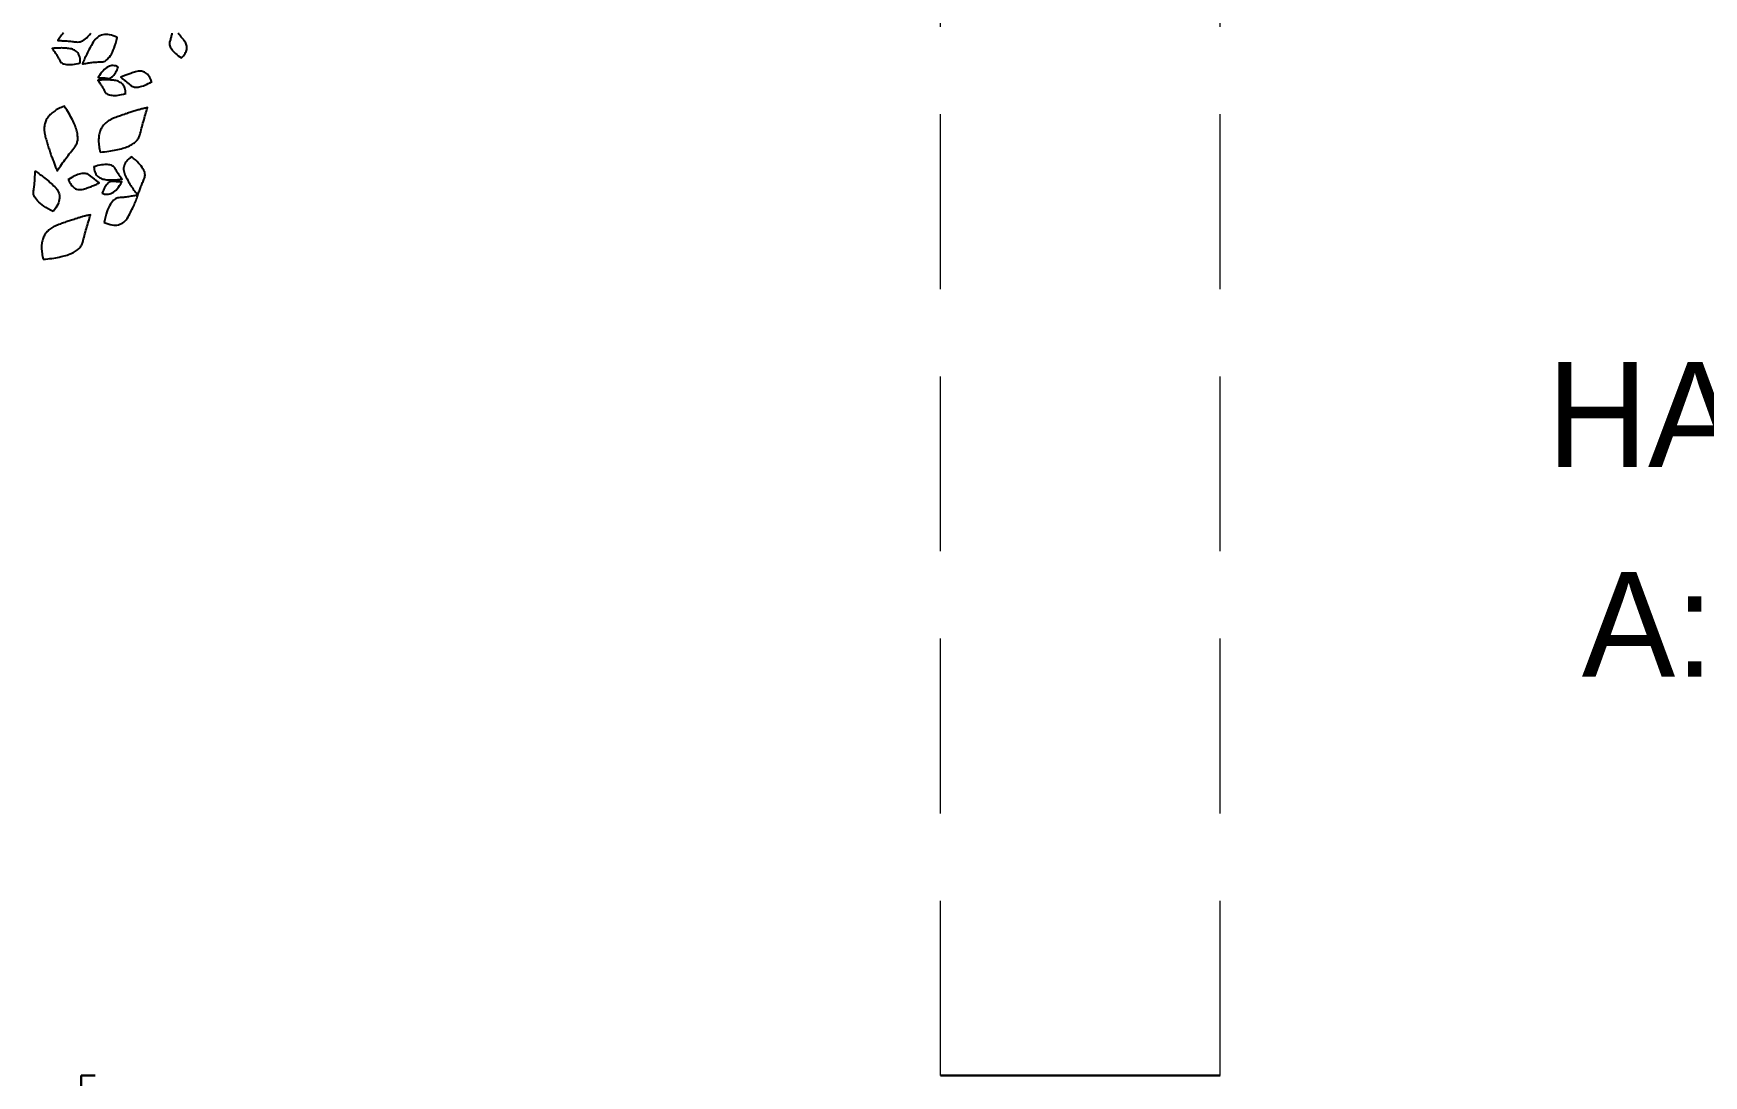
# Model space of a CAD drawing. Header units: metres. Extents: x -4.2 to 85, y -21.1 to 42.
# Drawn here: x 33.983 to 36.371, y 19.41 to 20.901 of the extents above; entities that cross this region are included whole.
import ezdxf

# ---------------------------------------------------------------- set-up
doc = ezdxf.new("R2010")
doc.units = ezdxf.units.M
doc.header["$MEASUREMENT"] = 0
doc.linetypes.add('XREF ÁREAS COMUNS LILAC$0$HIDDEN', pattern=[0.375, 0.25, -0.125])
doc.layers.add('7 - Alvenaria', color=7, linetype='Continuous', lineweight=0)
for name, color, linetype in [('XREF ÁREAS COMUNS LILAC$0$ALVENARIA01', 252, 'Continuous'), ('XREF ÁREAS COMUNS LILAC$0$MOB02', 142, 'Continuous'), ('XREF ÁREAS COMUNS LILAC$0$PROJECAO', 8, 'XREF ÁREAS COMUNS LILAC$0$HIDDEN'), ('XREF ÁREAS COMUNS LILAC$0$VEGET', 8, 'Continuous')]:
    doc.layers.add(name, color=color, linetype=linetype)
doc.styles.add('Style-INTL_ENGINEERING', font='INTL_ENGINEERING.shx')

# ---------------------------------------------------------------- blocks, each defined once
blk = doc.blocks.new('XREF ÁREAS COMUNS LILAC$0$ARV')
at = {"layer": 'XREF ÁREAS COMUNS LILAC$0$VEGET'}
for points in [[(-4.2428, 1.4635), (-4.2428, 1.4635), (-4.2428, 1.4635), (-4.2415, 1.4645), (-4.2402, 1.4654), (-4.2388, 1.4661), (-4.2375, 1.4667), (-4.2362, 1.4672), (-4.235, 1.4676), (-4.2337, 1.4678), (-4.2325, 1.4679), (-4.2313, 1.4679), (-4.2301, 1.4677), (-4.2289, 1.4674), (-4.2278, 1.467), (-4.2267, 1.4665), (-4.2256, 1.4659), (-4.2246, 1.4651), (-4.2236, 1.4642), (-4.2236, 1.4642), (-4.2226, 1.4631), (-4.2216, 1.462), (-4.2207, 1.461), (-4.2197, 1.46), (-4.2188, 1.4589), (-4.2178, 1.458), (-4.2169, 1.457), (-4.216, 1.4561)], [(-4.217, 1.4491), (-4.2181, 1.449), (-4.2191, 1.4489), (-4.2201, 1.4488), (-4.2211, 1.4487), (-4.2222, 1.4486), (-4.2231, 1.4484), (-4.2241, 1.4483), (-4.2251, 1.4482), (-4.2261, 1.4481), (-4.2261, 1.4481), (-4.2271, 1.4479), (-4.2281, 1.4479), (-4.2291, 1.448), (-4.2301, 1.4483), (-4.2312, 1.4488), (-4.2323, 1.4494), (-4.2334, 1.4501), (-4.2344, 1.451), (-4.2355, 1.452), (-4.2366, 1.4532), (-4.2376, 1.4545), (-4.2387, 1.456), (-4.2398, 1.4577), (-4.2408, 1.4594), (-4.2418, 1.4614), (-4.2428, 1.4635)], [(-4.4366, 1.4037), (-4.4366, 1.4037), (-4.4366, 1.4037), (-4.4373, 1.4061), (-4.4377, 1.4084), (-4.4381, 1.4106), (-4.4382, 1.4127), (-4.4381, 1.4147), (-4.4379, 1.4165), (-4.4375, 1.4183), (-4.4369, 1.4199), (-4.4362, 1.4215), (-4.4353, 1.4229), (-4.4342, 1.4243), (-4.4331, 1.4255), (-4.4317, 1.4266), (-4.4302, 1.4276), (-4.4286, 1.4285), (-4.4268, 1.4293), (-4.4268, 1.4293), (-4.425, 1.43), (-4.4232, 1.4306), (-4.4214, 1.4312), (-4.4196, 1.4318), (-4.4179, 1.4324), (-4.4162, 1.433), (-4.4144, 1.4335), (-4.4128, 1.434), (-4.4112, 1.4344), (-4.4096, 1.4348), (-4.4081, 1.4352), (-4.4066, 1.4356), (-4.4051, 1.4359), (-4.4037, 1.4363), (-4.4024, 1.4365), (-4.4011, 1.4367), (-4.4011, 1.4367), (-4.4015, 1.4355), (-4.4019, 1.4344), (-4.4024, 1.4331), (-4.4028, 1.4319), (-4.4032, 1.4306), (-4.4036, 1.4293), (-4.404, 1.428), (-4.4044, 1.4267), (-4.4048, 1.4254), (-4.4052, 1.424), (-4.4055, 1.4227), (-4.4059, 1.4214), (-4.4062, 1.4201), (-4.4065, 1.4188), (-4.4067, 1.4175), (-4.407, 1.4162), (-4.407, 1.4162), (-4.4073, 1.415), (-4.4079, 1.4138), (-4.4086, 1.4126), (-4.4096, 1.4115), (-4.4107, 1.4105), (-4.4121, 1.4095), (-4.4137, 1.4086), (-4.4155, 1.4077), (-4.4175, 1.4069), (-4.4197, 1.4062), (-4.422, 1.4056), (-4.4246, 1.405), (-4.4273, 1.4046), (-4.4302, 1.4042), (-4.4333, 1.4039), (-4.4366, 1.4037)], [(-4.3597, 1.424), (-4.3597, 1.424), (-4.3597, 1.424), (-4.3611, 1.4225), (-4.3625, 1.4212), (-4.3638, 1.4201), (-4.3653, 1.4192), (-4.3667, 1.4184), (-4.368, 1.4178), (-4.3695, 1.4173), (-4.3709, 1.417), (-4.3723, 1.4169), (-4.3737, 1.4168), (-4.3752, 1.417), (-4.3766, 1.4173), (-4.378, 1.4178), (-4.3794, 1.4184), (-4.3808, 1.4192), (-4.3823, 1.4201), (-4.3823, 1.4201), (-4.3837, 1.4211), (-4.385, 1.4222), (-4.3865, 1.4232), (-4.3878, 1.4242), (-4.3891, 1.4253), (-4.3904, 1.4263), (-4.3917, 1.4274), (-4.3929, 1.4285), (-4.394, 1.4295), (-4.3952, 1.4306), (-4.3963, 1.4316), (-4.3973, 1.4327), (-4.3984, 1.4337), (-4.3993, 1.4347), (-4.4002, 1.4358), (-4.4011, 1.4367), (-4.4011, 1.4367), (-4.3999, 1.4369), (-4.3986, 1.4371), (-4.3974, 1.4374), (-4.3962, 1.4377), (-4.395, 1.4379), (-4.3938, 1.4382), (-4.3926, 1.4385), (-4.3914, 1.4388), (-4.3901, 1.439), (-4.3889, 1.4394), (-4.3877, 1.4397), (-4.3865, 1.44), (-4.3853, 1.4403), (-4.3841, 1.4406), (-4.3828, 1.441), (-4.3816, 1.4413), (-4.3816, 1.4413), (-4.3804, 1.4415), (-4.3792, 1.4416), (-4.3779, 1.4415), (-4.3766, 1.4411), (-4.3753, 1.4407), (-4.374, 1.44), (-4.3726, 1.4392), (-4.3713, 1.4382), (-4.3699, 1.437), (-4.3685, 1.4357), (-4.367, 1.4341), (-4.3656, 1.4324), (-4.3641, 1.4306), (-4.3626, 1.4285), (-4.3612, 1.4263), (-4.3597, 1.424)], [(-4.4045, 1.3969), (-4.4045, 1.3969), (-4.4045, 1.3969), (-4.4049, 1.3983), (-4.4052, 1.3998), (-4.4052, 1.4012), (-4.4051, 1.4026), (-4.4048, 1.404), (-4.4043, 1.4054), (-4.4036, 1.4067), (-4.4027, 1.408), (-4.4017, 1.4093), (-4.4004, 1.4106), (-4.399, 1.4118), (-4.3974, 1.4129), (-4.3956, 1.414), (-4.3936, 1.415), (-4.3915, 1.416), (-4.3891, 1.4169), (-4.3891, 1.4169), (-4.3891, 1.4164), (-4.3892, 1.4157), (-4.3892, 1.4151), (-4.3893, 1.4145), (-4.3893, 1.4138), (-4.3894, 1.4131), (-4.3895, 1.4124), (-4.3896, 1.4117), (-4.3897, 1.411), (-4.3897, 1.4103), (-4.3898, 1.4096), (-4.3899, 1.409), (-4.3899, 1.4082), (-4.39, 1.4075), (-4.39, 1.4068), (-4.3901, 1.4061), (-4.3901, 1.4061), (-4.3901, 1.4054), (-4.3903, 1.4047), (-4.3907, 1.404), (-4.3911, 1.4034), (-4.3916, 1.4027), (-4.3923, 1.4021), (-4.393, 1.4015), (-4.3939, 1.4009), (-4.3949, 1.4003), (-4.396, 1.3998), (-4.3971, 1.3993), (-4.3984, 1.3987), (-4.3998, 1.3982), (-4.4012, 1.3978), (-4.4028, 1.3973), (-4.4045, 1.3969)], [(-4.3766, 1.3832), (-4.3766, 1.3839), (-4.3766, 1.3839), (-4.3782, 1.3842), (-4.3797, 1.3846), (-4.3811, 1.3851), (-4.3823, 1.3857), (-4.3835, 1.3864), (-4.3845, 1.3871), (-4.3855, 1.3879), (-4.3863, 1.3888), (-4.3869, 1.3897), (-4.3876, 1.3908), (-4.388, 1.3919), (-4.3884, 1.393), (-4.3888, 1.3943), (-4.3889, 1.3956), (-4.389, 1.3969), (-4.389, 1.3983), (-4.389, 1.3983), (-4.389, 1.3998), (-4.3889, 1.4012), (-4.3888, 1.4025), (-4.3887, 1.4038), (-4.3885, 1.4051), (-4.3883, 1.4064), (-4.3881, 1.4076), (-4.3879, 1.4088), (-4.3877, 1.41), (-4.3875, 1.4111), (-4.3872, 1.4122), (-4.387, 1.4132), (-4.3867, 1.4141), (-4.3864, 1.4151), (-4.3862, 1.416), (-4.3859, 1.4169), (-4.3859, 1.4169), (-4.3853, 1.4162), (-4.3847, 1.4156), (-4.384, 1.415), (-4.3834, 1.4143), (-4.3827, 1.4136), (-4.382, 1.413), (-4.3813, 1.4123), (-4.3805, 1.4117), (-4.3798, 1.411), (-4.379, 1.4104), (-4.3783, 1.4097), (-4.3776, 1.4091), (-4.3768, 1.4085), (-4.3761, 1.408), (-4.3754, 1.4074), (-4.3746, 1.4069), (-4.3746, 1.4069), (-4.374, 1.4062), (-4.3734, 1.4054), (-4.373, 1.4045), (-4.3726, 1.4035), (-4.3723, 1.4024), (-4.3722, 1.4012), (-4.3721, 1.3998), (-4.3722, 1.3984), (-4.3723, 1.3969), (-4.3726, 1.3953), (-4.373, 1.3936), (-4.3735, 1.3918), (-4.3741, 1.3899), (-4.3748, 1.388), (-4.3757, 1.386), (-4.3766, 1.3839), (-4.3766, 1.3832)], [(-4.3595, 1.3885), (-4.3595, 1.3885), (-4.359, 1.3909), (-4.3584, 1.3932), (-4.3578, 1.3955), (-4.3572, 1.3977), (-4.3566, 1.3999), (-4.3559, 1.4019), (-4.3553, 1.4039), (-4.3546, 1.4058), (-4.3539, 1.4076), (-4.3532, 1.4094), (-4.3525, 1.4111), (-4.3518, 1.4127), (-4.351, 1.4142), (-4.3503, 1.4157), (-4.3495, 1.4171), (-4.3488, 1.4185), (-4.3479, 1.4197), (-4.3471, 1.4208), (-4.3463, 1.422), (-4.3455, 1.423), (-4.3446, 1.424), (-4.3438, 1.4248), (-4.3429, 1.4256), (-4.342, 1.4263), (-4.3411, 1.427), (-4.3402, 1.4276), (-4.3393, 1.4281), (-4.3384, 1.4285), (-4.3374, 1.4289), (-4.3365, 1.4291), (-4.3355, 1.4294), (-4.3346, 1.4295), (-4.3346, 1.4295), (-4.3326, 1.4297), (-4.3307, 1.4299), (-4.3287, 1.4301), (-4.3267, 1.4304), (-4.3248, 1.4306), (-4.3228, 1.4308), (-4.3208, 1.4311), (-4.3188, 1.4314), (-4.3168, 1.4317), (-4.3148, 1.4319), (-4.3128, 1.4322), (-4.3109, 1.4325), (-4.3089, 1.4328), (-4.3069, 1.4331), (-4.305, 1.4334), (-4.303, 1.4337), (-4.303, 1.4337), (-4.3034, 1.4328), (-4.3037, 1.4318), (-4.3041, 1.4308), (-4.3044, 1.4298), (-4.3049, 1.4288), (-4.3053, 1.4278), (-4.3057, 1.4267), (-4.3061, 1.4257), (-4.3066, 1.4247), (-4.307, 1.4236), (-4.3075, 1.4226), (-4.308, 1.4215), (-4.3085, 1.4204), (-4.309, 1.4193), (-4.3096, 1.4182), (-4.3101, 1.4171), (-4.3106, 1.4159), (-4.3112, 1.4148), (-4.3118, 1.4136), (-4.3124, 1.4125), (-4.313, 1.4113), (-4.3135, 1.4101), (-4.3142, 1.4089), (-4.3148, 1.4077), (-4.3154, 1.4065), (-4.3161, 1.4052), (-4.3167, 1.404), (-4.3174, 1.4027), (-4.3181, 1.4015), (-4.3188, 1.4002), (-4.3194, 1.3989), (-4.3201, 1.3976), (-4.3201, 1.3976), (-4.3209, 1.3964), (-4.3217, 1.3951), (-4.3226, 1.394), (-4.3234, 1.393), (-4.3243, 1.3919), (-4.3253, 1.391), (-4.3262, 1.3901), (-4.3272, 1.3893), (-4.3283, 1.3885), (-4.3293, 1.3879), (-4.3304, 1.3872), (-4.3315, 1.3867), (-4.3326, 1.3862), (-4.3338, 1.3857), (-4.335, 1.3853), (-4.3362, 1.385), (-4.3375, 1.3848), (-4.3387, 1.3846), (-4.3401, 1.3845), (-4.3414, 1.3844), (-4.3428, 1.3844), (-4.3442, 1.3845), (-4.3456, 1.3846), (-4.3471, 1.3848), (-4.3485, 1.385), (-4.35, 1.3853), (-4.3516, 1.3857), (-4.3531, 1.3862), (-4.3547, 1.3867), (-4.3562, 1.3872), (-4.3579, 1.3878), (-4.3595, 1.3885)], [(-4.2737, 1.4348), (-4.2737, 1.4342), (-4.2737, 1.4342), (-4.2721, 1.4333), (-4.2706, 1.4324), (-4.2693, 1.4314), (-4.2682, 1.4305), (-4.2671, 1.4294), (-4.2662, 1.4284), (-4.2655, 1.4273), (-4.2649, 1.4262), (-4.2644, 1.425), (-4.2641, 1.4238), (-4.2638, 1.4226), (-4.2638, 1.4214), (-4.2638, 1.4201), (-4.2639, 1.4189), (-4.2642, 1.4176), (-4.2647, 1.4163), (-4.2647, 1.4163), (-4.2653, 1.415), (-4.2659, 1.4137), (-4.2665, 1.4124), (-4.2671, 1.4112), (-4.2677, 1.41), (-4.2683, 1.4089), (-4.2688, 1.4078), (-4.2694, 1.4067), (-4.2699, 1.4056), (-4.2705, 1.4047), (-4.2711, 1.4037), (-4.2716, 1.4028), (-4.2721, 1.4019), (-4.2726, 1.4011), (-4.2731, 1.4003), (-4.2736, 1.3996), (-4.2736, 1.3996), (-4.2741, 1.4003), (-4.2746, 1.4011), (-4.2751, 1.4019), (-4.2756, 1.4026), (-4.2761, 1.4034), (-4.2765, 1.4043), (-4.277, 1.4051), (-4.2775, 1.406), (-4.278, 1.4068), (-4.2785, 1.4076), (-4.2789, 1.4085), (-4.2794, 1.4093), (-4.2799, 1.4101), (-4.2804, 1.4108), (-4.2809, 1.4116), (-4.2814, 1.4123), (-4.2814, 1.4123), (-4.2818, 1.4132), (-4.2821, 1.4142), (-4.2823, 1.4152), (-4.2823, 1.4163), (-4.2823, 1.4175), (-4.2821, 1.4187), (-4.2818, 1.42), (-4.2814, 1.4213), (-4.2808, 1.4227), (-4.2802, 1.4242), (-4.2794, 1.4257), (-4.2785, 1.4273), (-4.2775, 1.429), (-4.2763, 1.4306), (-4.2751, 1.4324), (-4.2737, 1.4342), (-4.2737, 1.4348)], [(-4.2909, 1.4078), (-4.2909, 1.4072), (-4.2909, 1.4072), (-4.2893, 1.4069), (-4.2878, 1.4066), (-4.2864, 1.4061), (-4.2852, 1.4055), (-4.284, 1.4049), (-4.2829, 1.4042), (-4.282, 1.4034), (-4.2811, 1.4026), (-4.2804, 1.4016), (-4.2798, 1.4006), (-4.2793, 1.3996), (-4.2788, 1.3984), (-4.2785, 1.3972), (-4.2783, 1.3959), (-4.2781, 1.3945), (-4.2781, 1.3931), (-4.2781, 1.3931), (-4.2781, 1.3917), (-4.2781, 1.3903), (-4.2782, 1.389), (-4.2783, 1.3876), (-4.2784, 1.3863), (-4.2785, 1.385), (-4.2787, 1.3838), (-4.2788, 1.3826), (-4.279, 1.3814), (-4.2792, 1.3803), (-4.2794, 1.3792), (-4.2797, 1.3782), (-4.2799, 1.3773), (-4.2801, 1.3763), (-4.2804, 1.3754), (-4.2806, 1.3745), (-4.2806, 1.3745), (-4.2812, 1.3751), (-4.2819, 1.3758), (-4.2826, 1.3763), (-4.2832, 1.377), (-4.284, 1.3776), (-4.2847, 1.3783), (-4.2854, 1.3789), (-4.2862, 1.3795), (-4.2869, 1.3802), (-4.2877, 1.3808), (-4.2884, 1.3814), (-4.2892, 1.382), (-4.2899, 1.3826), (-4.2907, 1.3831), (-4.2914, 1.3836), (-4.2922, 1.3841), (-4.2922, 1.3841), (-4.2929, 1.3847), (-4.2934, 1.3855), (-4.2939, 1.3864), (-4.2943, 1.3874), (-4.2946, 1.3886), (-4.2948, 1.3898), (-4.2949, 1.3911), (-4.2949, 1.3925), (-4.2948, 1.394), (-4.2946, 1.3956), (-4.2943, 1.3974), (-4.2938, 1.3992), (-4.2933, 1.4011), (-4.2926, 1.403), (-4.2918, 1.405), (-4.2909, 1.4072), (-4.2909, 1.4078)], [(-4.4869, 1.3422), (-4.4869, 1.3422), (-4.4863, 1.3446), (-4.4857, 1.347), (-4.4851, 1.3492), (-4.4845, 1.3515), (-4.4839, 1.3536), (-4.4832, 1.3557), (-4.4826, 1.3576), (-4.4819, 1.3595), (-4.4812, 1.3614), (-4.4805, 1.3632), (-4.4798, 1.3648), (-4.4791, 1.3664), (-4.4784, 1.368), (-4.4776, 1.3694), (-4.4768, 1.3709), (-4.4761, 1.3722), (-4.4753, 1.3734), (-4.4745, 1.3746), (-4.4736, 1.3757), (-4.4728, 1.3767), (-4.4719, 1.3777), (-4.4711, 1.3786), (-4.4703, 1.3793), (-4.4693, 1.3801), (-4.4685, 1.3807), (-4.4676, 1.3813), (-4.4666, 1.3818), (-4.4657, 1.3822), (-4.4648, 1.3826), (-4.4638, 1.3829), (-4.4629, 1.3831), (-4.4619, 1.3832), (-4.4619, 1.3832), (-4.46, 1.3834), (-4.458, 1.3836), (-4.4561, 1.3838), (-4.4541, 1.3841), (-4.4521, 1.3843), (-4.4501, 1.3846), (-4.4481, 1.3848), (-4.4462, 1.3851), (-4.4442, 1.3854), (-4.4422, 1.3857), (-4.4402, 1.386), (-4.4382, 1.3863), (-4.4362, 1.3866), (-4.4343, 1.3868), (-4.4323, 1.3871), (-4.4304, 1.3874), (-4.4304, 1.3874), (-4.4307, 1.3865), (-4.4311, 1.3855), (-4.4314, 1.3845), (-4.4318, 1.3835), (-4.4322, 1.3825), (-4.4326, 1.3815), (-4.433, 1.3805), (-4.4334, 1.3794), (-4.4339, 1.3784), (-4.4344, 1.3773), (-4.4348, 1.3763), (-4.4354, 1.3752), (-4.4358, 1.3741), (-4.4364, 1.373), (-4.4369, 1.3719), (-4.4374, 1.3708), (-4.438, 1.3697), (-4.4385, 1.3685), (-4.4391, 1.3674), (-4.4397, 1.3662), (-4.4403, 1.365), (-4.4409, 1.3638), (-4.4415, 1.3627), (-4.4421, 1.3614), (-4.4428, 1.3602), (-4.4434, 1.359), (-4.444, 1.3577), (-4.4447, 1.3565), (-4.4454, 1.3552), (-4.4461, 1.354), (-4.4468, 1.3526), (-4.4475, 1.3514), (-4.4475, 1.3514), (-4.4483, 1.3501), (-4.449, 1.3489), (-4.4499, 1.3478), (-4.4507, 1.3467), (-4.4517, 1.3457), (-4.4526, 1.3447), (-4.4536, 1.3438), (-4.4545, 1.343), (-4.4556, 1.3423), (-4.4566, 1.3416), (-4.4577, 1.341), (-4.4588, 1.3404), (-4.46, 1.3399), (-4.4611, 1.3394), (-4.4623, 1.3391), (-4.4636, 1.3388), (-4.4648, 1.3385), (-4.4661, 1.3383), (-4.4674, 1.3382), (-4.4688, 1.3382), (-4.4701, 1.3381), (-4.4715, 1.3382), (-4.4729, 1.3383), (-4.4744, 1.3385), (-4.4758, 1.3388), (-4.4774, 1.3391), (-4.4789, 1.3394), (-4.4804, 1.3399), (-4.482, 1.3404), (-4.4836, 1.3409), (-4.4852, 1.3415), (-4.4869, 1.3422)], [(-4.3947, 1.3568), (-4.3947, 1.3575), (-4.3947, 1.3575), (-4.3963, 1.3583), (-4.3977, 1.3593), (-4.399, 1.3603), (-4.4001, 1.3613), (-4.4011, 1.3624), (-4.402, 1.3634), (-4.4027, 1.3646), (-4.4033, 1.3657), (-4.4038, 1.3669), (-4.404, 1.3681), (-4.4042, 1.3693), (-4.4042, 1.3705), (-4.4042, 1.3718), (-4.404, 1.3731), (-4.4036, 1.3743), (-4.4031, 1.3756), (-4.4031, 1.3756), (-4.4025, 1.3769), (-4.4019, 1.3782), (-4.4012, 1.3794), (-4.4006, 1.3806), (-4.4, 1.3818), (-4.3993, 1.3829), (-4.3988, 1.384), (-4.3981, 1.385), (-4.3976, 1.3861), (-4.3969, 1.3871), (-4.3964, 1.388), (-4.3958, 1.3889), (-4.3953, 1.3897), (-4.3947, 1.3905), (-4.3942, 1.3913), (-4.3937, 1.392), (-4.3937, 1.392), (-4.3932, 1.3913), (-4.3928, 1.3905), (-4.3923, 1.3897), (-4.3918, 1.3889), (-4.3914, 1.3881), (-4.391, 1.3872), (-4.3905, 1.3864), (-4.3901, 1.3855), (-4.3896, 1.3847), (-4.3891, 1.3838), (-4.3887, 1.383), (-4.3882, 1.3822), (-4.3877, 1.3814), (-4.3873, 1.3805), (-4.3868, 1.3798), (-4.3864, 1.379), (-4.3864, 1.379), (-4.386, 1.3781), (-4.3857, 1.3772), (-4.3856, 1.3762), (-4.3855, 1.3751), (-4.3856, 1.3739), (-4.3859, 1.3727), (-4.3862, 1.3714), (-4.3866, 1.3701), (-4.3872, 1.3686), (-4.3879, 1.3672), (-4.3887, 1.3657), (-4.3897, 1.3641), (-4.3908, 1.3625), (-4.392, 1.3609), (-4.3933, 1.3592), (-4.3947, 1.3575), (-4.3947, 1.3568)], [(-4.2627, 1.3951), (-4.2627, 1.3951), (-4.2627, 1.3951), (-4.2622, 1.3936), (-4.2619, 1.3922), (-4.2618, 1.3908), (-4.2618, 1.3893), (-4.2621, 1.3879), (-4.2626, 1.3866), (-4.2632, 1.3852), (-4.2641, 1.3839), (-4.2651, 1.3826), (-4.2663, 1.3813), (-4.2677, 1.38), (-4.2693, 1.3788), (-4.271, 1.3777), (-4.273, 1.3766), (-4.2751, 1.3755), (-4.2774, 1.3745), (-4.2774, 1.3745), (-4.2774, 1.3751), (-4.2774, 1.3758), (-4.2774, 1.3764), (-4.2773, 1.377), (-4.2773, 1.3777), (-4.2772, 1.3784), (-4.2772, 1.379), (-4.2771, 1.3797), (-4.277, 1.3804), (-4.277, 1.3811), (-4.2769, 1.3818), (-4.2769, 1.3825), (-4.2769, 1.3833), (-4.2769, 1.384), (-4.2768, 1.3847), (-4.2768, 1.3854), (-4.2768, 1.3854), (-4.2768, 1.3861), (-4.2766, 1.3868), (-4.2763, 1.3875), (-4.2759, 1.3882), (-4.2754, 1.3889), (-4.2747, 1.3895), (-4.274, 1.3901), (-4.2731, 1.3907), (-4.2722, 1.3913), (-4.2711, 1.3919), (-4.27, 1.3925), (-4.2687, 1.393), (-4.2673, 1.3936), (-4.2659, 1.3941), (-4.2643, 1.3946), (-4.2627, 1.3951)], [(-4.2303, 1.3893), (-4.2303, 1.3893), (-4.2303, 1.3893), (-4.2296, 1.3869), (-4.2291, 1.3846), (-4.2287, 1.3825), (-4.2285, 1.3804), (-4.2285, 1.3784), (-4.2286, 1.3765), (-4.229, 1.3747), (-4.2295, 1.373), (-4.2302, 1.3714), (-4.2311, 1.37), (-4.2321, 1.3686), (-4.2332, 1.3674), (-4.2345, 1.3662), (-4.236, 1.3652), (-4.2376, 1.3642), (-4.2393, 1.3634), (-4.2393, 1.3634), (-4.2411, 1.3627), (-4.2429, 1.362), (-4.2447, 1.3613), (-4.2464, 1.3606), (-4.2482, 1.36), (-4.2499, 1.3594), (-4.2516, 1.3588), (-4.2532, 1.3582), (-4.2548, 1.3577), (-4.2564, 1.3573), (-4.2579, 1.3568), (-4.2594, 1.3564), (-4.2608, 1.356), (-4.2622, 1.3557), (-4.2635, 1.3554), (-4.2648, 1.3551), (-4.2648, 1.3551), (-4.2644, 1.3563), (-4.264, 1.3575), (-4.2637, 1.3588), (-4.2633, 1.36), (-4.2629, 1.3613), (-4.2625, 1.3626), (-4.2621, 1.364), (-4.2618, 1.3652), (-4.2614, 1.3666), (-4.2611, 1.3679), (-4.2608, 1.3693), (-4.2605, 1.3706), (-4.2602, 1.3719), (-4.26, 1.3732), (-4.2598, 1.3745), (-4.2596, 1.3758), (-4.2596, 1.3758), (-4.2593, 1.3771), (-4.2588, 1.3783), (-4.2581, 1.3795), (-4.2571, 1.3806), (-4.256, 1.3817), (-4.2546, 1.3827), (-4.2531, 1.3837), (-4.2513, 1.3846), (-4.2494, 1.3854), (-4.2472, 1.3862), (-4.2449, 1.3869), (-4.2423, 1.3875), (-4.2396, 1.3881), (-4.2367, 1.3886), (-4.2336, 1.389), (-4.2303, 1.3893)], [(-4.3145, 1.3417), (-4.3145, 1.3417), (-4.3145, 1.3417), (-4.3153, 1.3401), (-4.3161, 1.3386), (-4.317, 1.3372), (-4.3179, 1.3358), (-4.3188, 1.3346), (-4.3198, 1.3333), (-4.3208, 1.3322), (-4.3217, 1.3311), (-4.3227, 1.33), (-4.3237, 1.3291), (-4.3248, 1.3282), (-4.3258, 1.3274), (-4.3268, 1.3266), (-4.3279, 1.3259), (-4.329, 1.3253), (-4.3301, 1.3247), (-4.3312, 1.3243), (-4.3324, 1.3238), (-4.3335, 1.3235), (-4.3347, 1.3232), (-4.3359, 1.323), (-4.3371, 1.3228), (-4.3383, 1.3227), (-4.3395, 1.3227), (-4.3407, 1.3227), (-4.3419, 1.3228), (-4.3432, 1.323), (-4.3444, 1.3232), (-4.3457, 1.3235), (-4.347, 1.3238), (-4.3483, 1.3243), (-4.3496, 1.3248), (-4.3496, 1.3248), (-4.351, 1.3253), (-4.3523, 1.3259), (-4.3536, 1.3265), (-4.355, 1.3271), (-4.3563, 1.3277), (-4.3576, 1.3283), (-4.3589, 1.3289), (-4.3602, 1.3295), (-4.3614, 1.3301), (-4.3627, 1.3307), (-4.3639, 1.3313), (-4.3651, 1.3319), (-4.3664, 1.3325), (-4.3676, 1.3332), (-4.3688, 1.3337), (-4.3699, 1.3343), (-4.3711, 1.3349), (-4.3723, 1.3355), (-4.3734, 1.3362), (-4.3745, 1.3367), (-4.3756, 1.3374), (-4.3767, 1.338), (-4.3778, 1.3386), (-4.3789, 1.3392), (-4.3799, 1.3397), (-4.381, 1.3404), (-4.382, 1.3409), (-4.383, 1.3415), (-4.384, 1.3421), (-4.385, 1.3427), (-4.386, 1.3433), (-4.3869, 1.3438), (-4.3869, 1.3438), (-4.385, 1.3447), (-4.383, 1.3457), (-4.3811, 1.3466), (-4.3792, 1.3475), (-4.3773, 1.3485), (-4.3755, 1.3495), (-4.3736, 1.3505), (-4.3718, 1.3515), (-4.37, 1.3525), (-4.3681, 1.3535), (-4.3663, 1.3545), (-4.3645, 1.3555), (-4.3628, 1.3566), (-4.361, 1.3576), (-4.3593, 1.3586), (-4.3575, 1.3596), (-4.3575, 1.3596), (-4.3567, 1.3601), (-4.3558, 1.3605), (-4.3548, 1.3609), (-4.3539, 1.3612), (-4.3529, 1.3614), (-4.3519, 1.3615), (-4.3508, 1.3616), (-4.3497, 1.3616), (-4.3486, 1.3615), (-4.3474, 1.3614), (-4.3462, 1.3612), (-4.345, 1.3609), (-4.3438, 1.3606), (-4.3425, 1.3602), (-4.3412, 1.3598), (-4.3399, 1.3592), (-4.3385, 1.3586), (-4.3371, 1.358), (-4.3357, 1.3572), (-4.3342, 1.3564), (-4.3327, 1.3555), (-4.3312, 1.3546), (-4.3297, 1.3536), (-4.3281, 1.3526), (-4.3265, 1.3514), (-4.3249, 1.3502), (-4.3232, 1.349), (-4.3215, 1.3476), (-4.3198, 1.3462), (-4.318, 1.3448), (-4.3162, 1.3433), (-4.3145, 1.3417)], [(-4.2336, 1.3292), (-4.235, 1.3284), (-4.2363, 1.3275), (-4.2377, 1.3267), (-4.239, 1.326), (-4.2403, 1.3253), (-4.2415, 1.3246), (-4.2427, 1.324), (-4.2427, 1.324), (-4.2426, 1.3252), (-4.2425, 1.3264), (-4.2424, 1.3277), (-4.2423, 1.329), (-4.2422, 1.3303), (-4.2421, 1.3316), (-4.242, 1.3329), (-4.2419, 1.3343), (-4.2418, 1.3357), (-4.2417, 1.337), (-4.2416, 1.3384), (-4.2416, 1.3398), (-4.2416, 1.3411), (-4.2416, 1.3424), (-4.2415, 1.3438), (-4.2415, 1.3451), (-4.2415, 1.3451), (-4.2414, 1.3465), (-4.2411, 1.3478), (-4.2406, 1.3491), (-4.24, 1.3504), (-4.2391, 1.3517), (-4.238, 1.353), (-4.2368, 1.3543), (-4.2353, 1.3556), (-4.2336, 1.3568), (-4.2317, 1.3581), (-4.2297, 1.3593)], [(-4.4325, 1.3457), (-4.4325, 1.3457), (-4.4314, 1.3427), (-4.4303, 1.3398), (-4.4291, 1.3371), (-4.4279, 1.3346), (-4.4268, 1.3324), (-4.4256, 1.3303), (-4.4243, 1.3284), (-4.4231, 1.3267), (-4.4218, 1.3253), (-4.4206, 1.324), (-4.4193, 1.3229), (-4.418, 1.3221), (-4.4167, 1.3214), (-4.4154, 1.321), (-4.4141, 1.3208), (-4.4128, 1.3209), (-4.4128, 1.3209), (-4.4114, 1.3209), (-4.4101, 1.3209), (-4.4087, 1.3209), (-4.4074, 1.3209), (-4.406, 1.3208), (-4.4046, 1.3207), (-4.4032, 1.3206), (-4.4017, 1.3205), (-4.4003, 1.3204), (-4.399, 1.3203), (-4.3976, 1.3202), (-4.3962, 1.32), (-4.3948, 1.3199), (-4.3934, 1.3198), (-4.392, 1.3198), (-4.3907, 1.3197), (-4.3907, 1.3197), (-4.3913, 1.321), (-4.392, 1.3224), (-4.3928, 1.3239), (-4.3935, 1.3253), (-4.3943, 1.3268), (-4.3951, 1.3283), (-4.396, 1.3298), (-4.3969, 1.3313), (-4.3978, 1.3329), (-4.3988, 1.3344), (-4.3997, 1.336), (-4.4008, 1.3375), (-4.4018, 1.3391), (-4.4029, 1.3406), (-4.404, 1.3422), (-4.4051, 1.3438), (-4.4051, 1.3438), (-4.4063, 1.3453), (-4.4076, 1.3465), (-4.4089, 1.3476), (-4.4104, 1.3486), (-4.4119, 1.3494), (-4.4134, 1.35), (-4.4151, 1.3504), (-4.4168, 1.3506), (-4.4185, 1.3506), (-4.4204, 1.3504), (-4.4223, 1.3501), (-4.4242, 1.3496), (-4.4262, 1.3489), (-4.4282, 1.348), (-4.4303, 1.347), (-4.4325, 1.3457)], [(-4.2641, 1.3525), (-4.2641, 1.3525), (-4.2641, 1.3525), (-4.2623, 1.3522), (-4.2607, 1.3519), (-4.2592, 1.3515), (-4.2578, 1.3509), (-4.2566, 1.3504), (-4.2554, 1.3497), (-4.2544, 1.349), (-4.2534, 1.3482), (-4.2526, 1.3473), (-4.2519, 1.3464), (-4.2513, 1.3453), (-4.2508, 1.3442), (-4.2505, 1.343), (-4.2502, 1.3418), (-4.25, 1.3404), (-4.25, 1.339), (-4.25, 1.339), (-4.25, 1.3376), (-4.25, 1.3362), (-4.2501, 1.3348), (-4.2501, 1.3334), (-4.2503, 1.3321), (-4.2504, 1.3307), (-4.2505, 1.3294), (-4.2507, 1.3281), (-4.2509, 1.3269), (-4.2511, 1.3257), (-4.2513, 1.3245), (-4.2515, 1.3234), (-4.2518, 1.3223), (-4.252, 1.3212), (-4.2522, 1.3202), (-4.2525, 1.3192), (-4.2525, 1.3192), (-4.2532, 1.3199), (-4.2539, 1.3206), (-4.2547, 1.3213), (-4.2554, 1.322), (-4.2562, 1.3227), (-4.257, 1.3234), (-4.2578, 1.3241), (-4.2585, 1.3247), (-4.2593, 1.3254), (-4.2601, 1.326), (-4.2609, 1.3267), (-4.2617, 1.3273), (-4.2624, 1.3278), (-4.2632, 1.3284), (-4.2639, 1.3289), (-4.2647, 1.3294), (-4.2647, 1.3294), (-4.2655, 1.3299), (-4.2662, 1.3306), (-4.2667, 1.3314), (-4.2672, 1.3324), (-4.2676, 1.3334), (-4.2678, 1.3346), (-4.2679, 1.3359), (-4.268, 1.3374), (-4.2679, 1.3389), (-4.2677, 1.3405), (-4.2674, 1.3422), (-4.267, 1.3441), (-4.2664, 1.3461), (-4.2658, 1.3481), (-4.265, 1.3503), (-4.2641, 1.3525)]]:
    blk.add_lwpolyline(points, dxfattribs=at)

msp = doc.modelspace()

# ---------------------------------------------------------------- linework, layer by layer
at = {"layer": 'XREF ÁREAS COMUNS LILAC$0$ALVENARIA01', "linetype": 'Continuous', "lineweight": 30}
msp.add_line((35.2797, 19.4099), (35.6797, 19.4099), dxfattribs=at)
at = {"layer": 'XREF ÁREAS COMUNS LILAC$0$MOB02', "linetype": 'Continuous', "lineweight": 30}
for q in [(34.051, 18.9099), (34.071, 19.4099)]:
    msp.add_line((34.051, 19.4099), q, dxfattribs=at)
at = {"layer": 'XREF ÁREAS COMUNS LILAC$0$PROJECAO', "linetype": 'XREF ÁREAS COMUNS LILAC$0$HIDDEN', "lineweight": 13}
for p, q in [((35.2797, 19.4099), (35.2797, 21.3099)), ((35.6797, 19.4099), (35.6797, 21.3099))]:
    msp.add_line(p, q, dxfattribs=at)

# ---------------------------------------------------------------- block references
at = {"layer": 'XREF ÁREAS COMUNS LILAC$0$VEGET', "lineweight": 0, "xscale": -1.281466925158887, "yscale": 1.281466925154745, "zscale": 1.281466925154567, "rotation": 261.9634086747084}
msp.add_blockref('XREF ÁREAS COMUNS LILAC$0$ARV', (33.0976, 26.5113), dxfattribs=at)

# ---------------------------------------------------------------- texts
at = {"layer": '7 - Alvenaria', "color": 2, "linetype": 'Continuous', "lineweight": 13, "insert": (36.7094, 20.2043), "char_height": 0.15, "attachment_point": 5, "line_spacing_factor": 1.200006, "style": 'Style-INTL_ENGINEERING'}
msp.add_mtext('HALL ELEV.\\PA: 16.76m2\\P', dxfattribs=at)

doc.saveas('drawing.dxf')
